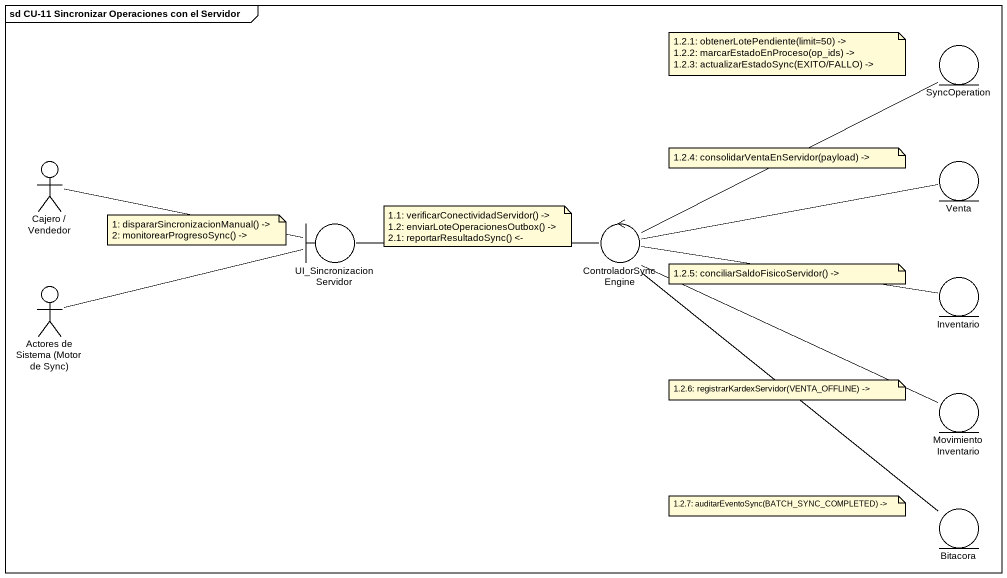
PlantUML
@startuml
mainframe sd CU-11 Sincronizar Operaciones con el Servidor
entity SyncOperation
actor "Cajero / Vendedor" as Cajero_Vendedor
entity Venta
boundary UI_SincronizacionServidor
control ControladorSyncEngine
actor "Actores de Sistema (Motor de Sync)" as Actores_de_Sistema_Motor_de
entity Inventario
entity MovimientoInventario
entity Bitacora
Cajero_Vendedor -right- UI_SincronizacionServidor
UI_SincronizacionServidor -right- ControladorSyncEngine
ControladorSyncEngine -right- SyncOperation
ControladorSyncEngine -right- Venta
ControladorSyncEngine -right- Inventario
ControladorSyncEngine -right- MovimientoInventario
ControladorSyncEngine -- Bitacora
Actores_de_Sistema_Motor_de -right- UI_SincronizacionServidor
note as N1
  1.2.1: obtenerLotePendiente(limit=50) ->
  1.2.2: marcarEstadoEnProceso(op_ids) ->
  1.2.3: actualizarEstadoSync(EXITO/FALLO) ->
end note
note as N2
  1.2.4: consolidarVentaEnServidor(payload) ->
end note
note as N3
  1.1: verificarConectividadServidor() ->
  1.2: enviarLoteOperacionesOutbox() ->
  2.1: reportarResultadoSync() <-
end note
note as N4
  1: dispararSincronizacionManual() ->
  2: monitorearProgresoSync() ->
end note
note as N5
  1.2.5: conciliarSaldoFisicoServidor() ->
end note
note as N6
  1.2.6: registrarKardexServidor(VENTA_OFFLINE) ->
end note
note as N7
  1.2.7: auditarEventoSync(BATCH_SYNC_COMPLETED) ->
end note
@enduml
